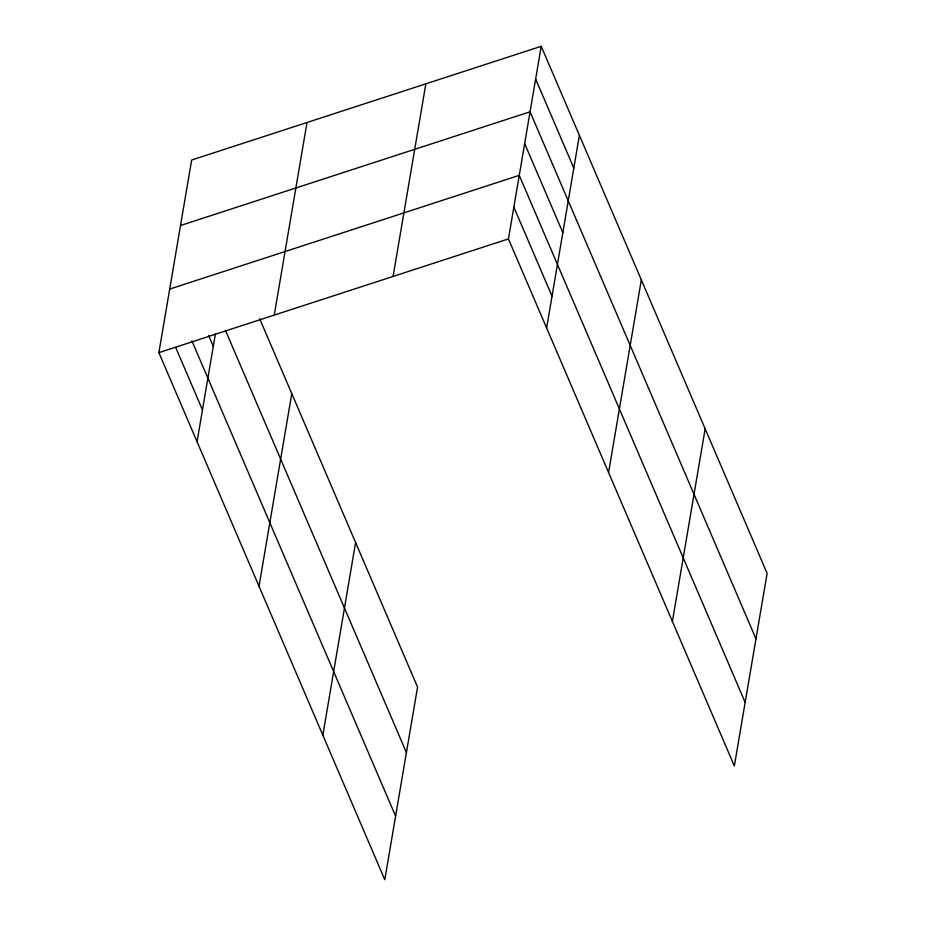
<?xml version="1.0" encoding="UTF-8"?>
<svg xmlns="http://www.w3.org/2000/svg" width="926" height="926" viewBox="0 0 926 926"><rect width="100%" height="100%" fill="white"/><g stroke="black" fill="none" stroke-linecap="round" stroke-linejoin="round"><path stroke-width="1.39" d="M259.674 318.741L417.557 687.092L384.788 879.7L158.89 352.632L191.659 160.024L541.212 46.3L767.11 573.368L734.341 765.976L508.443 238.908L541.212 46.3M197.064 441.702L215.399 333.927M274.246 315.106L307.004 122.498M259.014 586.239L291.783 393.631M393.087 276.434L425.856 83.826M322.838 735.163L355.607 542.555M546.618 327.978L579.387 135.37M608.567 472.515L641.336 279.907M672.392 621.439L705.161 428.831M180.512 225.516L530.066 111.791L755.975 638.859M169.701 289.074L519.255 175.35L745.164 702.417M158.89 352.632L508.443 238.908M535.645 79.046L573.819 168.115M524.66 143.565L562.834 232.634M513.849 207.123L552.023 296.204M225.446 330.35L406.41 752.583M208.72 335.733L213.281 346.359M191.925 340.918L395.599 816.142M175.685 347.435L202.47 409.929"/></g></svg>
